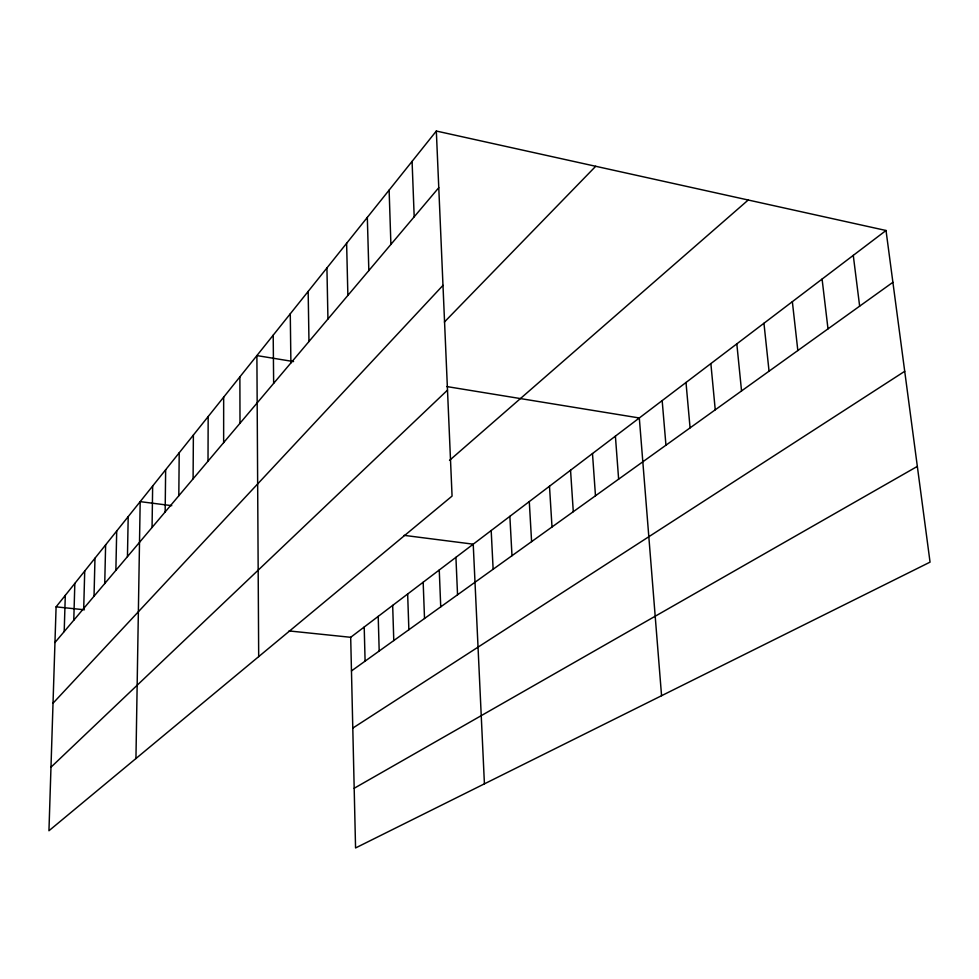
<?xml version="1.0" encoding="UTF-8"?>
<svg xmlns="http://www.w3.org/2000/svg" width="979" height="979" viewBox="0 0 979 979"><rect width="100%" height="100%" fill="white"/><g stroke="black" fill="none" stroke-linecap="round" stroke-linejoin="round"><path stroke-width="1.47" d="M223.64 442.63L223.665 397.168M208.013 461.146L208.172 416.54M193.096 478.829L193.377 435.068M178.814 495.741L179.206 452.787M165.157 511.931L165.647 469.761M152.063 527.448L152.651 486.025M135.946 758.529L140.181 501.64L171.778 505.666M127.454 556.61L128.2 516.618M115.877 570.329L116.697 531.022M104.741 583.521L105.622 544.862M94.033 596.223L94.975 558.201M83.717 608.436L84.72 571.038M73.78 620.221L74.832 583.411M64.198 631.565L65.299 595.342M436.328 131.039L56.097 606.858L48.95 830.743L452.065 496.084L436.328 131.039L886.019 230.493L930.05 562.13L355.561 847.961L350.69 637.305L886.019 230.493M54.959 642.53L438.776 187.687M53.013 703.216L442.985 285.366M444.393 322.042L595.709 166.283M50.981 767.193L447.501 390.131M449.52 460.375L748.213 200.022M351.461 670.933L892.897 282.295M352.783 728.107L904.718 371.31M354.178 788.279L917.335 466.396M56.097 606.858L84.427 609.782M289.05 630.929L350.69 637.305M404.094 535.354L473.224 544.177L484.421 783.849M293.553 361.569L256.89 355.585L258.689 656.628M446.681 386.546L639.311 417.972L661.559 695.714M853.272 255.372L859.648 306.158M822.091 279.076L828.001 328.871M792.354 301.679L797.836 350.531M763.95 323.254L769.053 371.188M736.82 343.874L741.544 390.939M710.864 363.601L715.245 409.809M685.998 382.495L690.073 427.884M662.171 400.595L665.953 445.2M615.399 436.144L618.63 479.159M592.491 453.546L595.477 495.79M570.549 470.226L573.29 511.711M549.488 486.22L552.009 526.983M529.284 501.578L531.597 541.632M509.863 516.337L511.993 555.717M491.189 530.532L493.135 569.24M455.92 557.332L457.548 594.791M439.253 569.998L440.734 606.87M412.086 161.376L414.19 216.824M423.173 582.224L424.519 618.508M407.656 594.008L408.867 629.73M389.116 190.122L390.902 244.407M392.677 605.389L393.778 640.572M367.321 217.399L368.838 270.571M378.212 616.391L379.191 651.035M364.212 627.025L365.094 661.155M346.615 243.306L347.875 295.413M326.925 267.952L327.941 319.019M308.165 291.424L308.972 341.5M290.273 313.806L290.898 362.928M273.202 335.173L273.643 383.364M239.879 376.866L240.002 423.234"/></g></svg>
